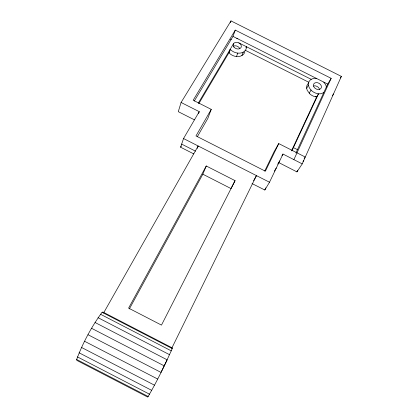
<?xml version="1.0" encoding="UTF-8"?>
<svg xmlns="http://www.w3.org/2000/svg" width="418" height="418" viewBox="0 0 418 418"><rect width="100%" height="100%" fill="white"/><g stroke="black" fill="none" stroke-linecap="round" stroke-linejoin="round"><path stroke-width="0.63" d="M172.237 348.586L172.336 347.938L102.88 312.016L102.086 312.303C91.526 326.677 82.91 342.77 76.651 359.47L76.813 360.384L147.747 397.1C156.98 381.561 164.828 365.092 172.237 348.586L102.086 312.303M278.571 162.482L296.937 171.887L302.23 163.887L341.349 76.395L231.002 20.9L181.083 102.473L178.282 111.674L194.36 119.809M193.8 153.929L180.613 147.214L183.533 138.536L199.25 111.663L181.083 102.473M230.391 22.635L231.002 20.9M198.618 113.466L199.25 111.663M194.292 101.046L232.978 36.397L235.282 30.106L331.16 78.344L293.891 159.634L302.23 163.887M198.837 103.586L228.928 52.741L230.208 49.282L231.117 50.181A9.468 7.111 21.9 0 0 237.795 53.107C240.01 53.316 242.262 52.887 244.128 51.639A9.468 7.111 21.9 0 0 246.39 46.685L245.93 47.835M244.87 51.978C243.83 55.495 239.827 56.958 236.463 56.545A9.4 7.09 21.9 0 1 229.832 53.635L229.095 52.825L230.37 49.366M235.282 30.106L193.189 100.226L211.236 109.375L207.866 118.351L197.306 136.78M197.249 148.416L198.174 145.981L103.575 313.004M236.463 56.545L237.795 53.107M241.923 55.5L243.271 52.104M129.345 308.939L202.834 174.207L206.267 165.983L235.073 180.649L161.484 325.105L128.592 308.118L206.267 165.983M296.937 171.887L297.684 170.231M295.934 152.993L327.702 84.086L331.16 78.344M291.874 150.945L318.521 93.794L320.81 93.763L323.751 92.655M291.612 150.579L316.635 96.966L318.521 93.794A9.504 7.153 28.7 0 1 311.828 90.863L310.182 89.107L309.033 87.143L308.468 85.11A9.504 7.153 28.7 0 1 310.381 79.953L311.243 79.347A9.504 7.153 28.7 0 1 316.389 78.391M252.012 183.554L264.808 190.018L269.521 182.222L282.991 154.054L293.891 159.634M264.808 190.018L265.843 187.834M264.714 171.066L274.015 151.849L278.738 143.583L305.177 156.985L304.147 158.594M278.738 143.583L265.383 171.202L195.979 135.928L211.236 109.375M171.741 348.272L256.453 175.617L183.533 138.536M235.073 180.649L231.029 188.575L202.834 174.207M253.601 180.712L256.453 175.617L269.521 182.222M308.468 85.11L306.687 88.271L307.22 90.351L309.989 94.055A9.442 7.127 28.7 0 0 316.635 96.966L315.491 96.386M309.21 93.224L311.044 90.027M180.613 147.214L181.255 146.112M198.31 103.094L233.484 43.749M274.37 171.145L276.288 167.952M277.709 164.18L279.663 160.956M281.998 155.684L282.991 154.054M340.383 77.957L341.349 76.395M332.472 95.586L333.496 93.94M303.003 161.51L303.708 160.423M230.422 39.684L231.285 39.235M232.978 36.397L327.702 84.086M238.871 42.902L311.243 79.347M245.016 50.134L308.845 82.289M293.426 147.622L297.47 149.67M181.658 144.106L195.525 151.164M91.615 328.318L164.227 365.865M88.057 334.74L160.987 372.401L167.163 359.835L95.027 322.487M84.608 341.287L157.643 379.027M81.541 347.462L154.482 385.177M100.44 314.216L171.302 350.88M98.042 317.68L169.577 354.704M79.086 352.792L151.739 390.375M77.419 356.888L149.618 394.247M76.651 359.47L148.259 396.53M323.767 82.106L325.784 84.948L326.374 86.965M236.724 38.284A9.468 7.111 21.9 0 1 237.915 38.482M233.505 46.105A4.206 3.172 21.9 0 1 239.718 48.504M306.655 88.329A9.442 7.127 28.7 0 1 308.568 83.187M313.881 85.868A4.222 3.187 28.7 0 1 319.519 89.442M233.975 47.103A4.232 3.182 21.9 0 0 241.029 47.547A4.232 3.182 21.9 0 0 236.755 42.317A4.232 3.182 21.9 0 0 233.975 47.103M313.798 86.756A4.253 3.198 28.7 0 0 320.763 88.642A4.253 3.198 28.7 0 0 317.769 82.759A4.253 3.198 28.7 0 0 313.798 86.756"/></g></svg>
